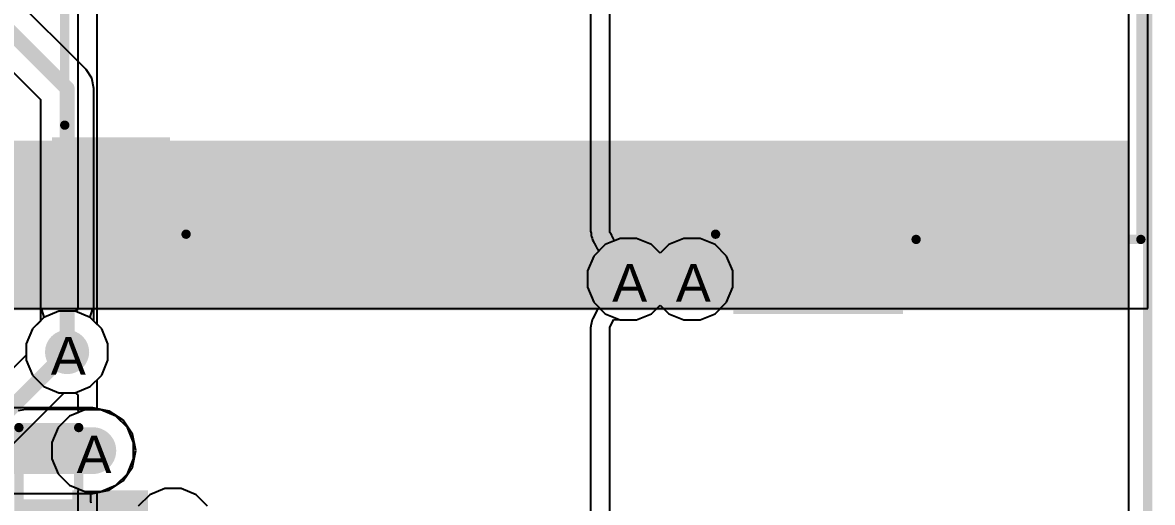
# Model space of a CAD drawing. Header units: inches. Extents: x 0 to 5271, y 0 to 5417.
# Drawn here: x 134.73 to 150.06, y 50.46 to 56.98 of the extents above; entities that cross this region are included whole.
import ezdxf

# ---------------------------------------------------------------- set-up
doc = ezdxf.new("R2010")
doc.units = ezdxf.units.IN
for name, color, linetype in [('Board_Outline', 216, 'Continuous'), ('Bottom Layer', 5, 'Continuous'), ('Bottom Overlay', 54, 'Continuous'), ('Bottom Paste', 16, 'Continuous'), ('Bottom Solder', 6, 'Continuous'), ('Drill Drawing', 1, 'Continuous'), ('L2_GND1', 16, 'Continuous'), ('L3_SIG1', 76, 'Continuous'), ('L4_PWR', 90, 'Continuous'), ('L5_GND2', 156, 'Continuous'), ('L6_SIG2', 130, 'Continuous'), ('L7_GND3', 216, 'Continuous'), ('Top Layer', 1, 'Continuous'), ('Top Overlay', 2, 'Continuous'), ('Top Paste', 8, 'Continuous'), ('Top Solder', 216, 'Continuous'), ('Via Holes', 16, 'Continuous')]:
    doc.layers.add(name, color=color, linetype=linetype)
doc.styles.add('Arial', font='', dxfattribs={"height": 0.2})
doc.styles.get('Arial').set_extended_font_data('Arial')

# ---------------------------------------------------------------- blocks, each defined once
blk = doc.blocks.new('RES_0402_481')
at = {"layer": 'Top Layer'}
for points in [[(-0.699, -0.317), (-0.699, 0.318), (-0.241, 0.318), (-0.241, -0.317)], [(0.241, -0.317), (0.241, 0.318), (0.698, 0.318), (0.698, -0.317)]]:
    blk.add_hatch(color=1, dxfattribs=at).paths.add_polyline_path(points)
at = {"layer": 'Top Paste'}
for points in [[(-0.699, -0.317), (-0.699, 0.318), (-0.241, 0.318), (-0.241, -0.317)], [(0.241, -0.317), (0.241, 0.318), (0.698, 0.318), (0.698, -0.317)]]:
    blk.add_hatch(color=8, dxfattribs=at).paths.add_polyline_path(points)
at = {"layer": 'Top Solder'}
for points in [[(-0.754, -0.372), (-0.754, 0.373), (-0.186, 0.373), (-0.186, -0.372)], [(0.186, -0.372), (0.186, 0.373), (0.753, 0.373), (0.753, -0.372)]]:
    blk.add_hatch(color=216, dxfattribs=at).paths.add_polyline_path(points)
at = {"layer": 'Top Overlay'}
for points in [[(-0.787, 0.406, 0.127, 0.127, 0), (0.787, 0.406, 0.127, 0.127, 0)], [(-0.787, 0.406, 0.127, 0.127, 0), (-0.787, -0.406, 0.127, 0.127, 0)], [(0.787, 0.406, 0.127, 0.127, 0), (0.787, -0.406, 0.127, 0.127, 0)], [(-0.787, -0.406, 0.127, 0.127, 0), (0.787, -0.406, 0.127, 0.127, 0)], [(-0.813, -0.432, 0.00323, 0.00323, 0), (0.813, -0.432, 0.00323, 0.00323, 0)]]:
    blk.add_lwpolyline(points, format="xyseb", dxfattribs=at)
for points in [[(-0.819, 0.406, 0.0635, 0.0635, 1), (-0.756, 0.406, 0.0635, 0.0635, 1)], [(-0.819, 0.406, 0.0635, 0.0635, 1), (-0.756, 0.406, 0.0635, 0.0635, 1)], [(0.756, 0.406, 0.0635, 0.0635, 1), (0.819, 0.406, 0.0635, 0.0635, 1)], [(0.756, 0.406, 0.0635, 0.0635, 1), (0.819, 0.406, 0.0635, 0.0635, 1)], [(-0.819, -0.406, 0.0635, 0.0635, 1), (-0.756, -0.406, 0.0635, 0.0635, 1)], [(-0.819, -0.406, 0.0635, 0.0635, 1), (-0.756, -0.406, 0.0635, 0.0635, 1)], [(-0.814, -0.432, 0.00161, 0.00161, 1), (-0.812, -0.432, 0.00161, 0.00161, 1)], [(0.756, -0.406, 0.0635, 0.0635, 1), (0.819, -0.406, 0.0635, 0.0635, 1)], [(0.756, -0.406, 0.0635, 0.0635, 1), (0.819, -0.406, 0.0635, 0.0635, 1)], [(0.812, -0.432, 0.00161, 0.00161, 1), (0.814, -0.432, 0.00161, 0.00161, 1)]]:
    blk.add_lwpolyline(points, format="xyseb", close=True, dxfattribs=at)
blk = doc.blocks.new('SOT_23_B_506')
at = {"layer": 'Bottom Layer'}
for points in [[(-1.36, 1.46), (-0.54, 1.46), (-0.54, 0.54), (-1.36, 0.54)], [(0.54, 1.46), (1.36, 1.46), (1.36, 0.54), (0.54, 0.54)], [(-0.41, -0.54), (0.41, -0.54), (0.41, -1.46), (-0.41, -1.46)]]:
    blk.add_hatch(color=5, dxfattribs=at).paths.add_polyline_path(points)
at = {"layer": 'Bottom Paste'}
for points in [[(-1.36, 1.46), (-0.54, 1.46), (-0.54, 0.54), (-1.36, 0.54)], [(0.54, 1.46), (1.36, 1.46), (1.36, 0.54), (0.54, 0.54)], [(-0.41, -0.54), (0.41, -0.54), (0.41, -1.46), (-0.41, -1.46)]]:
    blk.add_hatch(color=16, dxfattribs=at).paths.add_polyline_path(points)
at = {"layer": 'Bottom Solder'}
for points in [[(-1.462, 1.562), (-0.438, 1.562), (-0.438, 0.438), (-1.462, 0.438)], [(0.438, 1.562), (1.462, 1.562), (1.462, 0.438), (0.438, 0.438)], [(-0.512, -0.438), (0.512, -0.438), (0.512, -1.562), (-0.512, -1.562)]]:
    blk.add_hatch(color=6, dxfattribs=at).paths.add_polyline_path(points)
at = {"layer": 'Bottom Overlay'}
for points in [[(-1.676, 1.295, 0.127, 0.127, 0), (-1.549, 1.168, 0.127, 0.127, 0)], [(-1.676, 1.041, 0.127, 0.127, 0), (-1.676, 1.295, 0.127, 0.127, 0)], [(-1.676, 1.041, 0.127, 0.127, 0), (-1.549, 1.168, 0.127, 0.127, 0)], [(-0.33, 0.787, 0.127, 0.127, 0), (0.33, 0.787, 0.127, 0.127, 0)], [(-1.549, -0.813, 0.127, 0.127, 0), (-1.549, 0.584, 0.127, 0.127, 0)], [(1.549, -0.813, 0.127, 0.127, 0), (1.549, 0.584, 0.127, 0.127, 0)], [(-1.549, -0.813, 0.127, 0.127, 0), (-0.559, -0.813, 0.127, 0.127, 0)], [(0.559, -0.813, 0.127, 0.127, 0), (1.549, -0.813, 0.127, 0.127, 0)]]:
    blk.add_lwpolyline(points, format="xyseb", dxfattribs=at)
for points in [[(-1.708, 1.295, 0.0635, 0.0635, 1), (-1.645, 1.295, 0.0635, 0.0635, 1)], [(-1.708, 1.295, 0.0635, 0.0635, 1), (-1.645, 1.295, 0.0635, 0.0635, 1)], [(-1.581, 1.168, 0.0635, 0.0635, 1), (-1.518, 1.168, 0.0635, 0.0635, 1)], [(-1.581, 1.168, 0.0635, 0.0635, 1), (-1.518, 1.168, 0.0635, 0.0635, 1)], [(-1.708, 1.041, 0.0635, 0.0635, 1), (-1.645, 1.041, 0.0635, 0.0635, 1)], [(-1.708, 1.041, 0.0635, 0.0635, 1), (-1.645, 1.041, 0.0635, 0.0635, 1)], [(-0.362, 0.787, 0.0635, 0.0635, 1), (-0.298, 0.787, 0.0635, 0.0635, 1)], [(0.298, 0.787, 0.0635, 0.0635, 1), (0.362, 0.787, 0.0635, 0.0635, 1)], [(-1.581, 0.584, 0.0635, 0.0635, 1), (-1.518, 0.584, 0.0635, 0.0635, 1)], [(1.518, 0.584, 0.0635, 0.0635, 1), (1.581, 0.584, 0.0635, 0.0635, 1)], [(-1.581, -0.813, 0.0635, 0.0635, 1), (-1.518, -0.813, 0.0635, 0.0635, 1)], [(-1.581, -0.813, 0.0635, 0.0635, 1), (-1.518, -0.813, 0.0635, 0.0635, 1)], [(-0.591, -0.813, 0.0635, 0.0635, 1), (-0.527, -0.813, 0.0635, 0.0635, 1)], [(0.527, -0.813, 0.0635, 0.0635, 1), (0.591, -0.813, 0.0635, 0.0635, 1)], [(1.518, -0.813, 0.0635, 0.0635, 1), (1.581, -0.813, 0.0635, 0.0635, 1)], [(1.518, -0.813, 0.0635, 0.0635, 1), (1.581, -0.813, 0.0635, 0.0635, 1)]]:
    blk.add_lwpolyline(points, format="xyseb", close=True, dxfattribs=at)
blk = doc.blocks.new('TF_01A_B_532')
at = {"layer": 'Bottom Layer'}
for points in [[(7.154, 6.4), (8.354, 6.4), (8.354, 4.2), (7.154, 4.2)], [(6.054, -3.55), (7.654, -3.55), (7.654, -5.05), (6.054, -5.05)]]:
    blk.add_hatch(color=5, dxfattribs=at).paths.add_polyline_path(points)
at = {"layer": 'Bottom Paste'}
for points in [[(7.154, 6.4), (8.354, 6.4), (8.354, 4.2), (7.154, 4.2)], [(6.054, -3.55), (7.654, -3.55), (7.654, -5.05), (6.054, -5.05)]]:
    blk.add_hatch(color=16, dxfattribs=at).paths.add_polyline_path(points)
at = {"layer": 'Bottom Solder'}
for points in [[(7.103, 6.451), (8.405, 6.451), (8.405, 4.149), (7.103, 4.149)], [(6.003, -3.499), (7.705, -3.499), (7.705, -5.101), (6.003, -5.101)]]:
    blk.add_hatch(color=6, dxfattribs=at).paths.add_polyline_path(points)
at = {"layer": 'Bottom Overlay'}
for points in [[(7.391, 9.681, 0.127, 0.127, 0), (3.639, 9.681, 0.127, 0.127, 0)], [(7.391, 6.63, 0.127, 0.127, 0), (7.391, 9.681, 0.127, 0.127, 0)], [(7.319, -3.28, 0.127, 0.127, 0), (7.319, 3.908, 0.127, 0.127, 0)], [(5.839, -4.927, 0.127, 0.127, 0), (2.74, -4.926, 0.127, 0.127, 0)]]:
    blk.add_lwpolyline(points, format="xyseb", dxfattribs=at)
for points in [[(7.359, 9.681, 0.0635, 0.0635, 1), (7.422, 9.681, 0.0635, 0.0635, 1)], [(7.359, 9.681, 0.0635, 0.0635, 1), (7.422, 9.681, 0.0635, 0.0635, 1)], [(7.359, 6.63, 0.0635, 0.0635, 1), (7.422, 6.63, 0.0635, 0.0635, 1)], [(7.288, 3.908, 0.0635, 0.0635, 1), (7.351, 3.908, 0.0635, 0.0635, 1)], [(7.288, -3.28, 0.0635, 0.0635, 1), (7.351, -3.28, 0.0635, 0.0635, 1)], [(5.807, -4.927, 0.0635, 0.0635, 1), (5.87, -4.927, 0.0635, 0.0635, 1)]]:
    blk.add_lwpolyline(points, format="xyseb", close=True, dxfattribs=at)

msp = doc.modelspace()

# ---------------------------------------------------------------- hatches: boundary and pattern name
at = {"layer": 'Bottom Layer'}
msp.add_hatch(color=5, dxfattribs=at).paths.add_polyline_path([(133.655, 53.068), (149.741, 53.068), (149.741, 55.372), (133.655, 55.372)])
h = msp.add_hatch(color=5, dxfattribs=at)
edge = h.paths.add_edge_path()
edge.add_arc((142.951, 53.492), 0.3, 0, 360)
h = msp.add_hatch(color=5, dxfattribs=at)
edge = h.paths.add_edge_path()
edge.add_arc((143.815, 53.492), 0.3, 0, 360)
h = msp.add_hatch(color=5, dxfattribs=at)
edge = h.paths.add_edge_path()
edge.add_arc((135.331, 52.502), 0.3, 0, 360)
h = msp.add_hatch(color=5, dxfattribs=at)
edge = h.paths.add_edge_path()
edge.add_arc((135.68, 51.163), 0.3, 0, 360)
at = {"layer": 'L2_GND1'}
h = msp.add_hatch(color=16, dxfattribs=at)
edge = h.paths.add_edge_path()
edge.add_arc((142.951, 53.492), 0.3, 0, 360)
h = msp.add_hatch(color=16, dxfattribs=at)
edge = h.paths.add_edge_path()
edge.add_arc((143.815, 53.492), 0.3, 0, 360)
h = msp.add_hatch(color=16, dxfattribs=at)
edge = h.paths.add_edge_path()
edge.add_arc((135.331, 52.502), 0.3, 0, 360)
h = msp.add_hatch(color=16, dxfattribs=at)
edge = h.paths.add_edge_path()
edge.add_arc((135.68, 51.163), 0.3, 0, 360)
at = {"layer": 'L3_SIG1'}
h = msp.add_hatch(color=76, dxfattribs=at)
edge = h.paths.add_edge_path()
edge.add_arc((142.951, 53.492), 0.3, 0, 360)
h = msp.add_hatch(color=76, dxfattribs=at)
edge = h.paths.add_edge_path()
edge.add_arc((143.815, 53.492), 0.3, 0, 360)
h = msp.add_hatch(color=76, dxfattribs=at)
edge = h.paths.add_edge_path()
edge.add_arc((135.331, 52.502), 0.3, 0, 360)
h = msp.add_hatch(color=76, dxfattribs=at)
edge = h.paths.add_edge_path()
edge.add_arc((135.68, 51.163), 0.3, 0, 360)
at = {"layer": 'L4_PWR'}
h = msp.add_hatch(color=90, dxfattribs=at)
edge = h.paths.add_edge_path()
edge.add_arc((142.951, 53.492), 0.3, 0, 360)
h = msp.add_hatch(color=90, dxfattribs=at)
edge = h.paths.add_edge_path()
edge.add_arc((143.815, 53.492), 0.3, 0, 360)
h = msp.add_hatch(color=90, dxfattribs=at)
edge = h.paths.add_edge_path()
edge.add_arc((135.331, 52.502), 0.3, 0, 360)
h = msp.add_hatch(color=90, dxfattribs=at)
edge = h.paths.add_edge_path()
edge.add_arc((135.68, 51.163), 0.3, 0, 360)
at = {"layer": 'L5_GND2'}
h = msp.add_hatch(color=156, dxfattribs=at)
edge = h.paths.add_edge_path()
edge.add_arc((142.951, 53.492), 0.3, 0, 360)
h = msp.add_hatch(color=156, dxfattribs=at)
edge = h.paths.add_edge_path()
edge.add_arc((143.815, 53.492), 0.3, 0, 360)
h = msp.add_hatch(color=156, dxfattribs=at)
edge = h.paths.add_edge_path()
edge.add_arc((135.331, 52.502), 0.3, 0, 360)
h = msp.add_hatch(color=156, dxfattribs=at)
edge = h.paths.add_edge_path()
edge.add_arc((135.68, 51.163), 0.3, 0, 360)
at = {"layer": 'L6_SIG2'}
h = msp.add_hatch(color=130, dxfattribs=at)
edge = h.paths.add_edge_path()
edge.add_arc((142.951, 53.492), 0.3, 0, 360)
h = msp.add_hatch(color=130, dxfattribs=at)
edge = h.paths.add_edge_path()
edge.add_arc((143.815, 53.492), 0.3, 0, 360)
h = msp.add_hatch(color=130, dxfattribs=at)
edge = h.paths.add_edge_path()
edge.add_arc((135.331, 52.502), 0.3, 0, 360)
h = msp.add_hatch(color=130, dxfattribs=at)
edge = h.paths.add_edge_path()
edge.add_arc((135.68, 51.163), 0.3, 0, 360)
at = {"layer": 'L7_GND3'}
h = msp.add_hatch(color=216, dxfattribs=at)
edge = h.paths.add_edge_path()
edge.add_arc((142.951, 53.492), 0.3, 0, 360)
h = msp.add_hatch(color=216, dxfattribs=at)
edge = h.paths.add_edge_path()
edge.add_arc((143.815, 53.492), 0.3, 0, 360)
h = msp.add_hatch(color=216, dxfattribs=at)
edge = h.paths.add_edge_path()
edge.add_arc((135.331, 52.502), 0.3, 0, 360)
h = msp.add_hatch(color=216, dxfattribs=at)
edge = h.paths.add_edge_path()
edge.add_arc((135.68, 51.163), 0.3, 0, 360)
at = {"layer": 'Top Layer'}
h = msp.add_hatch(color=1, dxfattribs=at)
edge = h.paths.add_edge_path()
edge.add_arc((142.951, 53.492), 0.3, 0, 360)
h = msp.add_hatch(color=1, dxfattribs=at)
edge = h.paths.add_edge_path()
edge.add_arc((143.815, 53.492), 0.3, 0, 360)
h = msp.add_hatch(color=1, dxfattribs=at)
edge = h.paths.add_edge_path()
edge.add_arc((135.331, 52.502), 0.3, 0, 360)
msp.add_hatch(color=1, dxfattribs=at).paths.add_polyline_path([(135.68, 50.863), (135.68, 51.464), (134.766, 51.464), (134.766, 50.863)])
h = msp.add_hatch(color=1, dxfattribs=at)
edge = h.paths.add_edge_path()
edge.add_arc((135.68, 51.163), 0.3, 0, 360)
at = {"layer": 'Via Holes'}
h = msp.add_hatch(color=7, dxfattribs=at)
edge = h.paths.add_edge_path()
edge.add_arc((142.951, 53.492), 0.15, 0, 360)
h = msp.add_hatch(color=7, dxfattribs=at)
edge = h.paths.add_edge_path()
edge.add_arc((143.815, 53.492), 0.15, 0, 360)
h = msp.add_hatch(color=7, dxfattribs=at)
edge = h.paths.add_edge_path()
edge.add_arc((135.331, 52.502), 0.15, 0, 360)
h = msp.add_hatch(color=7, dxfattribs=at)
edge = h.paths.add_edge_path()
edge.add_arc((135.68, 51.163), 0.15, 0, 360)

# ---------------------------------------------------------------- linework, layer by layer
at = {"layer": 'Board_Outline'}
msp.add_lwpolyline([(150, 0, 0.127, 0.127, 0), (150, 110, 0.127, 0.127, 0)], format="xyseb", dxfattribs=at)
at = {"layer": 'Bottom Layer'}
for p, q in [((150, 53.094), (150, 68.58)), ((134.126, 53.094), (150, 53.094)), ((134.126, 53.094), (134.981, 53.094)), ((134.981, 53.094), (135.011, 52.992)), ((135.651, 52.992), (135.682, 53.094)), ((135.682, 53.094), (149.741, 53.094)), ((149.741, 53.094), (149.741, 38.354)), ((135.013, 52.967), (134.862, 52.816)), ((135.011, 52.992), (135.013, 52.967)), ((135.65, 52.967), (135.651, 52.992)), ((135.801, 52.816), (135.65, 52.967)), ((134.862, 52.816), (134.777, 52.612)), ((135.885, 52.612), (135.801, 52.816)), ((134.777, 52.612), (134.777, 52.392)), ((135.885, 52.392), (135.885, 52.612)), ((134.777, 52.392), (134.862, 52.188)), ((135.801, 52.188), (135.885, 52.392)), ((134.862, 52.188), (135.017, 52.032)), ((135.645, 52.032), (135.801, 52.188)), ((135.017, 52.032), (135.221, 51.948)), ((135.441, 51.948), (135.645, 52.032)), ((135.221, 51.948), (135.441, 51.948)), ((135.57, 51.717), (135.366, 51.633)), ((135.79, 51.717), (135.57, 51.717)), ((135.994, 51.633), (135.79, 51.717)), ((135.366, 51.633), (135.211, 51.477)), ((136.15, 51.477), (135.994, 51.633)), ((135.211, 51.477), (135.126, 51.273)), ((136.234, 51.273), (136.15, 51.477)), ((135.126, 51.273), (135.126, 51.053)), ((136.234, 51.053), (136.234, 51.273)), ((135.126, 51.053), (135.211, 50.849)), ((136.15, 50.849), (136.234, 51.053)), ((135.211, 50.849), (135.366, 50.693)), ((135.994, 50.693), (136.15, 50.849)), ((135.366, 50.693), (135.57, 50.609)), ((135.79, 50.609), (135.994, 50.693)), ((135.57, 50.609), (135.79, 50.609))]:
    msp.add_line(p, q, dxfattribs=at)
at = {"layer": 'L2_GND1'}
for p, q in [((149.741, 73.921), (149.741, 49.639)), ((135.479, 58.057), (135.479, 53.081)), ((135.738, 52.879), (135.738, 58.057)), ((142.841, 54.046), (142.637, 53.962)), ((143.061, 54.046), (142.841, 54.046)), ((143.265, 53.962), (143.061, 54.046)), ((143.705, 54.046), (143.501, 53.962)), ((143.925, 54.046), (143.705, 54.046)), ((144.129, 53.962), (143.925, 54.046)), ((142.637, 53.962), (142.482, 53.806)), ((143.383, 53.844), (143.265, 53.962)), ((143.501, 53.962), (143.383, 53.844)), ((144.284, 53.806), (144.129, 53.962)), ((142.482, 53.806), (142.397, 53.603)), ((144.369, 53.603), (144.284, 53.806)), ((142.397, 53.603), (142.397, 53.382)), ((144.369, 53.382), (144.369, 53.603)), ((142.397, 53.382), (142.482, 53.179)), ((144.284, 53.179), (144.369, 53.382)), ((135.479, 53.081), (135.441, 53.056)), ((142.482, 53.179), (142.637, 53.023)), ((143.265, 53.023), (143.383, 53.141)), ((143.383, 53.141), (143.501, 53.023)), ((144.129, 53.023), (144.284, 53.179)), ((135.017, 52.971), (134.862, 52.816)), ((135.221, 53.056), (135.017, 52.971)), ((135.441, 53.056), (135.221, 53.056)), ((142.637, 53.023), (142.841, 52.938)), ((142.841, 52.938), (143.061, 52.938)), ((143.061, 52.938), (143.265, 53.023)), ((143.501, 53.023), (143.705, 52.938)), ((143.705, 52.938), (143.925, 52.938)), ((143.925, 52.938), (144.129, 53.023)), ((134.862, 52.816), (134.777, 52.612)), ((135.801, 52.816), (135.738, 52.879)), ((135.885, 52.612), (135.801, 52.816)), ((134.777, 52.612), (134.777, 52.392)), ((135.885, 52.392), (135.885, 52.612)), ((134.777, 52.392), (134.862, 52.188)), ((135.801, 52.188), (135.885, 52.392)), ((134.862, 52.188), (135.017, 52.032)), ((135.738, 52.125), (135.801, 52.188)), ((135.017, 52.032), (135.221, 51.948)), ((135.738, 51.717), (135.738, 52.125)), ((135.221, 51.948), (135.441, 51.948)), ((135.441, 51.948), (135.479, 51.923)), ((135.479, 51.923), (135.479, 51.717)), ((135.479, 51.717), (135.486, 51.682)), ((135.79, 51.717), (135.738, 51.717)), ((135.994, 51.633), (135.79, 51.717)), ((135.366, 51.633), (135.211, 51.477)), ((135.486, 51.682), (135.366, 51.633)), ((136.15, 51.477), (135.994, 51.633)), ((135.211, 51.477), (135.126, 51.273)), ((136.234, 51.273), (136.15, 51.477)), ((135.126, 51.273), (135.126, 51.053)), ((136.234, 51.053), (136.234, 51.273)), ((135.126, 51.053), (135.211, 50.849)), ((136.15, 50.849), (136.234, 51.053)), ((135.211, 50.849), (135.366, 50.693)), ((135.994, 50.693), (136.15, 50.849)), ((135.366, 50.693), (135.486, 50.644)), ((135.486, 50.644), (135.479, 50.609)), ((135.79, 50.609), (135.994, 50.693)), ((136.658, 50.647), (136.454, 50.563)), ((136.878, 50.647), (136.658, 50.647)), ((137.082, 50.563), (136.878, 50.647)), ((135.479, 50.609), (135.479, 45.976)), ((135.738, 45.976), (135.738, 50.609)), ((135.738, 50.609), (135.79, 50.609)), ((136.454, 50.563), (136.298, 50.407)), ((137.238, 50.407), (137.082, 50.563))]:
    msp.add_line(p, q, dxfattribs=at)
at = {"layer": 'L3_SIG1'}
for p, q in [((149.741, 109.741), (149.741, 0.259)), ((135.017, 52.971), (134.862, 52.816)), ((135.221, 53.056), (135.017, 52.971)), ((135.441, 53.056), (135.221, 53.056)), ((135.645, 52.971), (135.441, 53.056)), ((135.801, 52.816), (135.645, 52.971)), ((134.862, 52.816), (134.777, 52.612)), ((135.885, 52.612), (135.801, 52.816)), ((134.777, 52.612), (134.777, 52.461)), ((135.885, 52.392), (135.885, 52.612)), ((134.777, 52.461), (133.787, 51.471)), ((135.801, 52.188), (135.885, 52.392)), ((135.645, 52.032), (135.801, 52.188)), ((135.441, 51.948), (135.645, 52.032)), ((134.406, 51.064), (135.29, 51.948)), ((135.29, 51.948), (135.441, 51.948)), ((135.57, 51.717), (135.366, 51.633)), ((135.79, 51.717), (135.57, 51.717)), ((135.994, 51.633), (135.79, 51.717)), ((135.366, 51.633), (135.211, 51.477)), ((136.15, 51.477), (135.994, 51.633)), ((135.211, 51.477), (135.126, 51.273)), ((136.234, 51.273), (136.15, 51.477)), ((135.126, 51.273), (135.126, 51.053)), ((136.234, 51.053), (136.234, 51.273)), ((135.126, 51.053), (135.211, 50.849)), ((136.15, 50.849), (136.234, 51.053)), ((135.211, 50.849), (135.366, 50.693)), ((135.994, 50.693), (136.15, 50.849)), ((135.366, 50.693), (135.57, 50.609)), ((135.79, 50.609), (135.994, 50.693)), ((135.57, 50.609), (135.79, 50.609))]:
    msp.add_line(p, q, dxfattribs=at)
msp.add_lwpolyline([(134.044, 51.214, 0.203, 0.203, 0), (135.331, 52.502, 0.203, 0.203, 0)], format="xyseb", dxfattribs=at)
msp.add_lwpolyline([(135.28, 52.502, 0.102, 0.102, 1), (135.382, 52.502, 0.102, 0.102, 1)], format="xyseb", close=True, dxfattribs=at)
at = {"layer": 'L4_PWR'}
for p, q in [((149.741, 73.921), (149.741, 49.639)), ((142.438, 64.821), (142.438, 54.15)), ((142.697, 54.15), (142.697, 64.821)), ((142.438, 54.15), (142.438, 54.149)), ((142.438, 54.149), (142.438, 54.148)), ((142.438, 54.148), (142.438, 54.143)), ((142.438, 54.143), (142.443, 54.118)), ((142.697, 54.145), (142.697, 54.15)), ((142.7, 54.133), (142.697, 54.145)), ((142.443, 54.118), (142.444, 54.093)), ((142.444, 54.093), (142.446, 54.081)), ((142.446, 54.081), (142.446, 54.081)), ((142.446, 54.081), (142.446, 54.08)), ((142.446, 54.08), (142.448, 54.07)), ((142.448, 54.07), (142.458, 54.047)), ((142.458, 54.047), (142.463, 54.024)), ((142.463, 54.024), (142.476, 54.004)), ((142.476, 54.004), (142.476, 54.003)), ((142.476, 54.003), (142.477, 54.001)), ((142.477, 54.001), (142.487, 53.979)), ((142.702, 54.123), (142.7, 54.133)), ((142.715, 54.103), (142.702, 54.123)), ((142.702, 54.123), (142.702, 54.123)), ((142.716, 54.102), (142.715, 54.103)), ((142.717, 54.1), (142.716, 54.102)), ((142.724, 54.084), (142.717, 54.1)), ((142.726, 54.08), (142.724, 54.084)), ((142.728, 54.074), (142.726, 54.08)), ((142.739, 54.058), (142.728, 54.074)), ((142.746, 54.04), (142.739, 54.058)), ((142.749, 54.036), (142.746, 54.04)), ((142.756, 54.026), (142.749, 54.036)), ((142.762, 54.014), (142.756, 54.026)), ((142.841, 54.046), (142.762, 54.014)), ((143.061, 54.046), (142.841, 54.046)), ((143.265, 53.962), (143.061, 54.046)), ((143.705, 54.046), (143.501, 53.962)), ((143.925, 54.046), (143.705, 54.046)), ((144.129, 53.962), (143.925, 54.046)), ((142.548, 53.872), (142.482, 53.806)), ((142.487, 53.979), (142.488, 53.977)), ((142.488, 53.977), (142.488, 53.977)), ((142.488, 53.977), (142.488, 53.977)), ((142.488, 53.977), (142.489, 53.975)), ((142.489, 53.975), (142.489, 53.975)), ((142.489, 53.975), (142.5, 53.959)), ((142.5, 53.959), (142.507, 53.941)), ((142.507, 53.941), (142.511, 53.936)), ((142.511, 53.936), (142.511, 53.936)), ((142.511, 53.936), (142.512, 53.93)), ((142.512, 53.93), (142.514, 53.926)), ((142.514, 53.926), (142.522, 53.916)), ((142.522, 53.916), (142.527, 53.903)), ((142.527, 53.903), (142.535, 53.893)), ((142.535, 53.893), (142.54, 53.882)), ((142.54, 53.882), (142.548, 53.872)), ((143.383, 53.844), (143.265, 53.962)), ((143.501, 53.962), (143.383, 53.844)), ((144.284, 53.806), (144.129, 53.962)), ((142.482, 53.806), (142.397, 53.603)), ((144.369, 53.603), (144.284, 53.806)), ((142.397, 53.603), (142.397, 53.382)), ((144.369, 53.382), (144.369, 53.603)), ((142.397, 53.382), (142.482, 53.179)), ((144.284, 53.179), (144.369, 53.382)), ((142.482, 53.179), (142.555, 53.105)), ((142.551, 53.1), (142.521, 53.062)), ((142.555, 53.105), (142.551, 53.1)), ((143.265, 53.023), (143.383, 53.141)), ((143.383, 53.141), (143.501, 53.023)), ((144.129, 53.023), (144.284, 53.179)), ((135.017, 52.971), (134.862, 52.816)), ((135.221, 53.056), (135.017, 52.971)), ((135.441, 53.056), (135.221, 53.056)), ((135.645, 52.971), (135.441, 53.056)), ((135.801, 52.816), (135.645, 52.971)), ((142.459, 52.939), (142.45, 52.899)), ((142.464, 52.947), (142.459, 52.939)), ((142.467, 52.956), (142.464, 52.947)), ((142.521, 53.062), (142.467, 52.956)), ((142.697, 52.838), (142.752, 52.944)), ((142.752, 52.944), (142.841, 52.938)), ((142.841, 52.938), (143.061, 52.938)), ((143.061, 52.938), (143.265, 53.023)), ((143.501, 53.023), (143.705, 52.938)), ((143.705, 52.938), (143.925, 52.938)), ((143.925, 52.938), (144.129, 53.023)), ((134.862, 52.816), (134.777, 52.612)), ((135.885, 52.612), (135.801, 52.816)), ((142.44, 52.849), (142.438, 52.84)), ((142.438, 52.84), (142.438, 52.836)), ((142.438, 52.836), (142.438, 52.835)), ((142.438, 52.835), (142.438, 52.834)), ((142.438, 52.834), (142.438, 49.981)), ((142.45, 52.899), (142.439, 52.859)), ((142.439, 52.859), (142.44, 52.849)), ((142.697, 52.834), (142.697, 52.838)), ((142.697, 49.981), (142.697, 52.834)), ((134.777, 52.612), (134.777, 52.392)), ((135.885, 52.392), (135.885, 52.612)), ((134.777, 52.392), (134.862, 52.188)), ((135.801, 52.188), (135.885, 52.392)), ((134.862, 52.188), (135.017, 52.032)), ((135.645, 52.032), (135.801, 52.188)), ((135.017, 52.032), (135.221, 51.948)), ((135.441, 51.948), (135.645, 52.032)), ((135.221, 51.948), (135.441, 51.948)), ((135.68, 51.746), (131.068, 51.746)), ((135.903, 51.701), (135.68, 51.746)), ((136.092, 51.575), (135.903, 51.701)), ((136.219, 51.386), (136.092, 51.575)), ((136.263, 51.163), (136.219, 51.386)), ((136.219, 50.94), (136.263, 51.163)), ((136.092, 50.751), (136.219, 50.94)), ((135.68, 50.58), (135.903, 50.625)), ((135.903, 50.625), (136.092, 50.751)), ((136.658, 50.647), (136.454, 50.563)), ((136.878, 50.647), (136.658, 50.647)), ((137.082, 50.563), (136.878, 50.647)), ((130.826, 50.58), (135.68, 50.58)), ((136.454, 50.563), (136.298, 50.407)), ((137.238, 50.407), (137.082, 50.563))]:
    msp.add_line(p, q, dxfattribs=at)
msp.add_lwpolyline([(130.826, 51.163, 0.635, 0.635, 0), (135.68, 51.163, 0.635, 0.635, 0)], format="xyseb", dxfattribs=at)
msp.add_lwpolyline([(135.522, 51.163, 0.318, 0.318, 1), (135.839, 51.163, 0.318, 0.318, 1)], format="xyseb", close=True, dxfattribs=at)
at = {"layer": 'L5_GND2'}
for p, q in [((149.741, 109.741), (149.741, 0.259)), ((135.017, 52.971), (134.862, 52.816)), ((135.221, 53.056), (135.017, 52.971)), ((135.441, 53.056), (135.221, 53.056)), ((135.645, 52.971), (135.441, 53.056)), ((135.801, 52.816), (135.645, 52.971)), ((134.862, 52.816), (134.777, 52.612)), ((135.885, 52.612), (135.801, 52.816)), ((134.777, 52.612), (134.777, 52.392)), ((135.885, 52.392), (135.885, 52.612)), ((134.777, 52.392), (134.862, 52.188)), ((135.801, 52.188), (135.885, 52.392)), ((134.862, 52.188), (135.017, 52.032)), ((135.645, 52.032), (135.801, 52.188)), ((135.017, 52.032), (135.221, 51.948)), ((135.441, 51.948), (135.645, 52.032)), ((135.221, 51.948), (135.441, 51.948)), ((135.57, 51.717), (135.366, 51.633)), ((135.79, 51.717), (135.57, 51.717)), ((135.994, 51.633), (135.79, 51.717)), ((135.366, 51.633), (135.211, 51.477)), ((136.15, 51.477), (135.994, 51.633)), ((135.211, 51.477), (135.126, 51.273)), ((136.234, 51.273), (136.15, 51.477)), ((135.126, 51.273), (135.126, 51.053)), ((136.234, 51.053), (136.234, 51.273)), ((135.126, 51.053), (135.211, 50.849)), ((136.15, 50.849), (136.234, 51.053)), ((135.211, 50.849), (135.366, 50.693)), ((135.994, 50.693), (136.15, 50.849)), ((135.366, 50.693), (135.57, 50.609)), ((135.79, 50.609), (135.994, 50.693)), ((135.57, 50.609), (135.79, 50.609))]:
    msp.add_line(p, q, dxfattribs=at)
at = {"layer": 'L6_SIG2'}
for p, q in [((149.741, 109.741), (149.741, 0.259)), ((135.017, 52.971), (134.862, 52.816)), ((135.221, 53.056), (135.017, 52.971)), ((135.441, 53.056), (135.221, 53.056)), ((135.645, 52.971), (135.441, 53.056)), ((135.801, 52.816), (135.645, 52.971)), ((134.862, 52.816), (134.777, 52.612)), ((135.885, 52.612), (135.801, 52.816)), ((134.777, 52.612), (134.777, 52.392)), ((135.885, 52.392), (135.885, 52.612)), ((134.777, 52.392), (134.862, 52.188)), ((135.801, 52.188), (135.885, 52.392)), ((134.862, 52.188), (135.017, 52.032)), ((135.645, 52.032), (135.801, 52.188)), ((135.017, 52.032), (135.221, 51.948)), ((135.441, 51.948), (135.645, 52.032)), ((135.221, 51.948), (135.441, 51.948)), ((135.57, 51.717), (135.366, 51.633)), ((135.79, 51.717), (135.57, 51.717)), ((135.994, 51.633), (135.79, 51.717)), ((135.366, 51.633), (135.211, 51.477)), ((136.15, 51.477), (135.994, 51.633)), ((135.211, 51.477), (135.126, 51.273)), ((136.234, 51.273), (136.15, 51.477)), ((135.126, 51.273), (135.126, 51.053)), ((136.234, 51.053), (136.234, 51.273)), ((135.126, 51.053), (135.211, 50.849)), ((136.15, 50.849), (136.234, 51.053)), ((135.211, 50.849), (135.366, 50.693)), ((135.994, 50.693), (136.15, 50.849)), ((135.366, 50.693), (135.57, 50.609)), ((135.79, 50.609), (135.994, 50.693)), ((135.57, 50.609), (135.79, 50.609))]:
    msp.add_line(p, q, dxfattribs=at)
at = {"layer": 'L7_GND3'}
for p, q in [((149.741, 109.741), (149.741, 0.259)), ((135.017, 52.971), (134.862, 52.816)), ((135.221, 53.056), (135.017, 52.971)), ((135.441, 53.056), (135.221, 53.056)), ((135.645, 52.971), (135.441, 53.056)), ((135.801, 52.816), (135.645, 52.971)), ((134.862, 52.816), (134.777, 52.612)), ((135.885, 52.612), (135.801, 52.816)), ((134.777, 52.612), (134.777, 52.392)), ((135.885, 52.392), (135.885, 52.612)), ((134.777, 52.392), (134.862, 52.188)), ((135.801, 52.188), (135.885, 52.392)), ((134.862, 52.188), (135.017, 52.032)), ((135.645, 52.032), (135.801, 52.188)), ((135.017, 52.032), (135.221, 51.948)), ((135.441, 51.948), (135.645, 52.032)), ((135.221, 51.948), (135.441, 51.948)), ((135.57, 51.717), (135.366, 51.633)), ((135.79, 51.717), (135.57, 51.717)), ((135.994, 51.633), (135.79, 51.717)), ((135.366, 51.633), (135.211, 51.477)), ((136.15, 51.477), (135.994, 51.633)), ((135.211, 51.477), (135.126, 51.273)), ((136.234, 51.273), (136.15, 51.477)), ((135.126, 51.273), (135.126, 51.053)), ((136.234, 51.053), (136.234, 51.273)), ((135.126, 51.053), (135.211, 50.849)), ((136.15, 50.849), (136.234, 51.053)), ((135.211, 50.849), (135.366, 50.693)), ((135.994, 50.693), (136.15, 50.849)), ((135.366, 50.693), (135.57, 50.609)), ((135.79, 50.609), (135.994, 50.693)), ((135.57, 50.609), (135.79, 50.609))]:
    msp.add_line(p, q, dxfattribs=at)
at = {"layer": 'Top Layer'}
for p, q in [((149.741, 109.741), (149.741, 0.259)), ((135.588, 56.34), (133.768, 58.159)), ((133.362, 57.54), (134.969, 55.933)), ((135.666, 56.222), (135.588, 56.34)), ((135.588, 56.34), (135.588, 56.34)), ((135.694, 56.083), (135.666, 56.222)), ((135.694, 52.923), (135.694, 56.083)), ((135.694, 56.083), (135.694, 56.083)), ((134.969, 55.933), (134.969, 52.923)), ((134.969, 52.923), (134.862, 52.816)), ((135.801, 52.816), (135.694, 52.923)), ((134.862, 52.816), (134.777, 52.612)), ((135.885, 52.612), (135.801, 52.816)), ((134.777, 52.612), (134.777, 52.392)), ((135.885, 52.392), (135.885, 52.612)), ((134.777, 52.392), (134.862, 52.188)), ((135.801, 52.188), (135.885, 52.392)), ((134.862, 52.188), (135.017, 52.032)), ((135.645, 52.032), (135.801, 52.188)), ((135.017, 52.032), (135.221, 51.948)), ((135.441, 51.948), (135.645, 52.032)), ((135.221, 51.948), (135.441, 51.948)), ((134.766, 51.723), (134.667, 51.703)), ((135.68, 51.723), (134.766, 51.723)), ((135.711, 51.717), (135.68, 51.723)), ((135.79, 51.717), (135.711, 51.717)), ((135.994, 51.633), (135.79, 51.717)), ((136.15, 51.477), (135.994, 51.633)), ((136.234, 51.273), (136.15, 51.477)), ((136.234, 51.053), (136.234, 51.273)), ((136.15, 50.849), (136.234, 51.053)), ((135.994, 50.693), (136.15, 50.849)), ((135.79, 50.609), (135.994, 50.693)), ((135.655, 50.473), (135.655, 50.604)), ((135.655, 50.604), (135.68, 50.604)), ((135.66, 50.448), (135.655, 50.473)), ((135.68, 50.604), (135.705, 50.609)), ((135.705, 50.609), (135.79, 50.609))]:
    msp.add_line(p, q, dxfattribs=at)
for points in [[(133.512, 57.902, 0.203, 0.203, 0), (135.331, 56.083, 0.203, 0.203, 0)], [(135.331, 52.502, 0.203, 0.203, 0), (135.331, 56.083, 0.203, 0.203, 0)], [(135.283, 52.502, 0.203, 0.203, 0), (135.331, 52.502, 0.203, 0.203, 0)]]:
    msp.add_lwpolyline(points, format="xyseb", dxfattribs=at)
for points in [[(135.28, 56.083, 0.102, 0.102, 1), (135.382, 56.083, 0.102, 0.102, 1)], [(135.28, 56.083, 0.102, 0.102, 1), (135.382, 56.083, 0.102, 0.102, 1)], [(135.233, 52.502, 0.102, 0.102, 1), (135.334, 52.502, 0.102, 0.102, 1)], [(135.28, 52.502, 0.102, 0.102, 1), (135.382, 52.502, 0.102, 0.102, 1)], [(135.28, 52.502, 0.102, 0.102, 1), (135.382, 52.502, 0.102, 0.102, 1)]]:
    msp.add_lwpolyline(points, format="xyseb", close=True, dxfattribs=at)

# ---------------------------------------------------------------- block references
for name, p, rotation in [('TF_01A_B_532', (140.226, 61.422), 270), ('RES_0402_481', (135.083, 50.689), 90)]:
    msp.add_blockref(name, p, dxfattribs=dict(rotation=rotation))
msp.add_blockref('SOT_23_B_506', (134.966, 49.063))

# ---------------------------------------------------------------- texts
at = {"layer": 'Drill Drawing', "style": 'Arial'}
for p in [(142.731, 53.188), (143.595, 53.188), (135.111, 52.197), (135.46, 50.858)]:
    msp.add_text('A', height=0.508, dxfattribs=at).set_placement(p)

doc.saveas('drawing.dxf')
